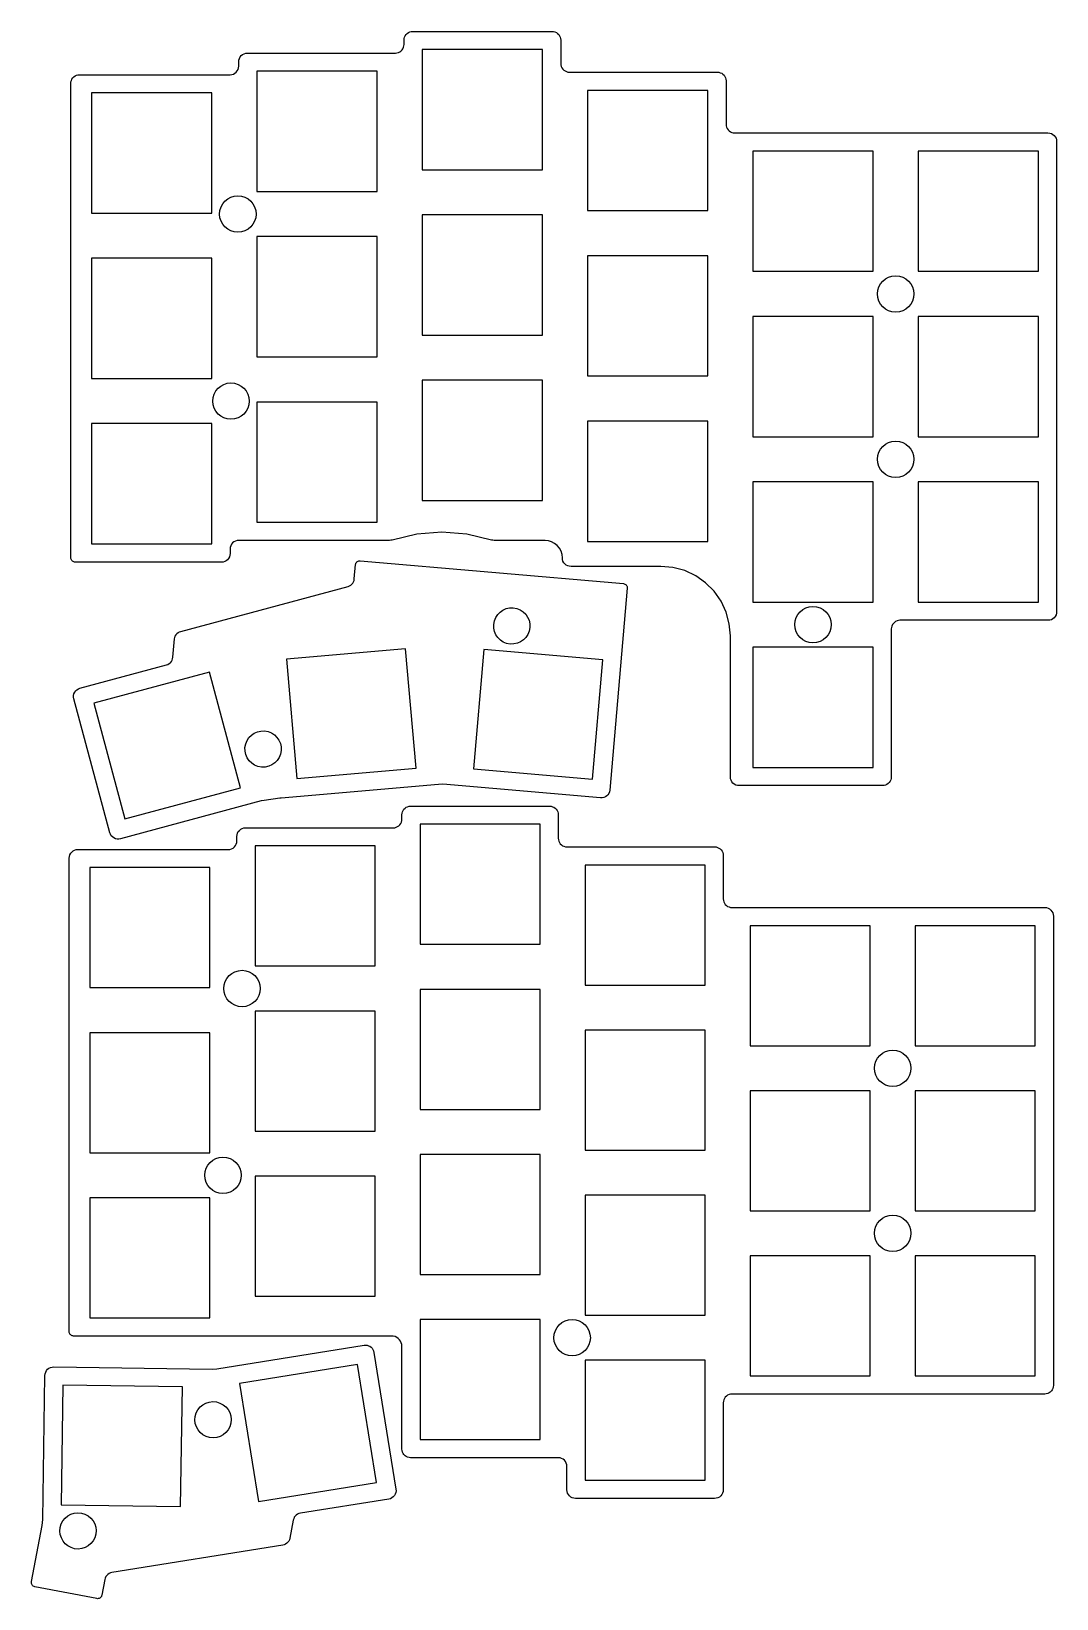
# Model space of a CAD drawing. Header units: inches. Extents: x 2 to 121, y 115 to 295.
import ezdxf

# ---------------------------------------------------------------- set-up
doc = ezdxf.new("R2010")
doc.units = ezdxf.units.IN
doc.header["$MEASUREMENT"] = 0

# ---------------------------------------------------------------- blocks, each defined once
blk = doc.blocks.new('block 2')
at = {"color": 7, "lineweight": 25, "true_color": 0xffffff}
for points in [[(44.24, 203.46), (44.42, 203.47), (44.58, 203.52), (44.74, 203.59), (44.88, 203.69), (45.01, 203.81), (45.11, 203.96), (45.18, 204.11), (45.23, 204.28), (45.24, 204.46)], [(45.24, 204.96), (45.26, 205.13), (45.3, 205.3), (45.38, 205.46), (45.48, 205.6), (45.6, 205.72), (45.74, 205.82), (45.9, 205.89), (46.07, 205.94), (46.24, 205.96)], [(45.24, 204.46), (45.24, 204.96)], [(46.24, 205.96), (62.29, 205.96)], [(62.29, 205.96), (62.46, 205.94), (62.63, 205.89), (62.79, 205.82), (62.93, 205.72), (63.06, 205.6), (63.16, 205.46), (63.23, 205.3), (63.28, 205.13), (63.29, 204.96)], [(63.29, 204.96), (63.29, 202.26)], [(26.19, 202.46), (26.21, 202.65), (26.27, 202.84), (26.36, 203.01), (26.49, 203.16), (26.64, 203.29), (26.81, 203.38), (27, 203.44), (27.19, 203.46)], [(27.19, 203.46), (44.24, 203.46)], [(6.84, 199.96), (6.86, 200.15), (6.92, 200.34), (7.01, 200.51), (7.14, 200.66), (7.29, 200.79), (7.46, 200.88), (7.65, 200.94), (7.84, 200.96)], [(7.84, 200.96), (25.19, 200.96)], [(25.19, 200.96), (25.39, 200.97), (25.58, 201.03), (25.75, 201.12), (25.9, 201.25), (26.02, 201.4), (26.12, 201.57), (26.17, 201.76), (26.19, 201.96)], [(26.19, 201.96), (26.19, 202.46)], [(63.29, 202.26), (63.31, 202.08), (63.35, 201.91), (63.42, 201.76), (63.52, 201.61), (63.65, 201.49), (63.79, 201.39), (63.95, 201.32), (64.12, 201.27), (64.29, 201.26)], [(64.29, 201.26), (81.34, 201.26)], [(81.34, 201.26), (81.51, 201.24), (81.68, 201.2), (81.84, 201.12), (81.98, 201.02), (82.1, 200.9), (82.2, 200.76), (82.28, 200.6), (82.32, 200.43), (82.34, 200.26)], [(6.84, 145.31), (6.84, 199.96)], [(82.34, 200.26), (82.34, 195.26)], [(82.34, 195.26), (82.35, 195.08), (82.4, 194.91), (82.47, 194.76), (82.57, 194.61), (82.7, 194.49), (82.84, 194.39), (83, 194.32), (83.17, 194.27), (83.34, 194.26)], [(83.34, 194.26), (119.44, 194.26)], [(119.44, 194.26), (119.63, 194.24), (119.82, 194.18), (119.99, 194.09), (120.14, 193.96), (120.27, 193.81), (120.36, 193.64), (120.42, 193.45), (120.44, 193.26)], [(120.44, 193.26), (120.44, 139.11)], [(7.34, 144.81), (7.26, 144.82), (7.17, 144.84), (7.09, 144.88), (7.02, 144.93), (6.96, 144.99), (6.91, 145.06), (6.87, 145.14), (6.85, 145.22), (6.84, 145.31)], [(44.04, 144.81), (7.34, 144.81)], [(45.24, 143.61), (45.22, 143.82), (45.17, 144.02), (45.08, 144.21), (44.96, 144.38), (44.81, 144.53), (44.64, 144.65), (44.45, 144.74), (44.25, 144.79), (44.04, 144.81)], [(45.24, 131.76), (45.24, 143.61)], [(83.34, 138.11), (83.17, 138.1), (83, 138.05), (82.84, 137.98), (82.7, 137.88), (82.57, 137.75), (82.47, 137.61), (82.4, 137.45), (82.35, 137.28), (82.34, 137.11)], [(119.44, 138.11), (83.34, 138.11)], [(120.44, 139.11), (120.42, 138.94), (120.37, 138.77), (120.3, 138.61), (120.2, 138.47), (120.08, 138.34), (119.94, 138.24), (119.78, 138.17), (119.61, 138.13), (119.44, 138.11)], [(82.34, 137.11), (82.34, 127.06)], [(46.24, 130.76), (46.07, 130.78), (45.9, 130.82), (45.74, 130.89), (45.6, 130.99), (45.48, 131.12), (45.38, 131.26), (45.3, 131.42), (45.26, 131.59), (45.24, 131.76)], [(63.29, 130.76), (46.24, 130.76)], [(64.29, 129.76), (64.27, 129.96), (64.21, 130.14), (64.12, 130.32), (64, 130.47), (63.85, 130.59), (63.67, 130.68), (63.49, 130.74), (63.29, 130.76)], [(64.29, 127.06), (64.29, 129.76)], [(65.29, 126.06), (65.09, 126.08), (64.91, 126.14), (64.73, 126.23), (64.58, 126.35), (64.46, 126.51), (64.37, 126.68), (64.31, 126.87), (64.29, 127.06)], [(82.34, 127.06), (82.32, 126.87), (82.26, 126.68), (82.17, 126.51), (82.05, 126.35), (81.89, 126.23), (81.72, 126.14), (81.53, 126.08), (81.34, 126.06)], [(81.34, 126.06), (65.29, 126.06)]]:
    blk.add_lwpolyline(points, dxfattribs=at)
blk = doc.blocks.new('block 3')
at = {"color": 7, "lineweight": 25, "true_color": 0xffffff}
blk.add_lwpolyline([(28.29, 149.41), (42.14, 149.41), (42.14, 163.26), (28.29, 163.26), (28.29, 149.41)], dxfattribs=at)
blk = doc.blocks.new('block 4')
at = {"color": 7, "lineweight": 25, "true_color": 0xffffff}
blk.add_lwpolyline([(85.44, 140.21), (99.29, 140.21), (99.29, 154.06), (85.44, 154.06), (85.44, 140.21)], dxfattribs=at)
blk = doc.blocks.new('block 5')
at = {"color": 7, "lineweight": 25, "true_color": 0xffffff}
blk.add_lwpolyline([(9.24, 185.01), (23.09, 185.01), (23.09, 198.86), (9.24, 198.86), (9.24, 185.01)], dxfattribs=at)
blk = doc.blocks.new('block 6')
at = {"color": 7, "lineweight": 25, "true_color": 0xffffff}
blk.add_lwpolyline([(66.39, 147.21), (80.24, 147.21), (80.24, 161.06), (66.39, 161.06), (66.39, 147.21)], dxfattribs=at)
blk = doc.blocks.new('block 7')
at = {"color": 7, "lineweight": 25, "true_color": 0xffffff}
blk.add_lwpolyline([(47.34, 151.91), (61.19, 151.91), (61.19, 165.76), (47.34, 165.76), (47.34, 151.91)], dxfattribs=at)
blk = doc.blocks.new('block 8')
at = {"color": 7, "lineweight": 25, "true_color": 0xffffff}
blk.add_lwpolyline([(85.44, 159.26), (99.29, 159.26), (99.29, 173.11), (85.44, 173.11), (85.44, 159.26)], dxfattribs=at)
blk = doc.blocks.new('block 9')
at = {"color": 7, "lineweight": 25, "true_color": 0xffffff}
blk.add_lwpolyline([(104.49, 159.26), (118.34, 159.26), (118.34, 173.11), (104.49, 173.11), (104.49, 159.26)], dxfattribs=at)
blk = doc.blocks.new('block 10')
at = {"color": 7, "lineweight": 25, "true_color": 0xffffff}
blk.add_lwpolyline([(66.39, 128.16), (80.24, 128.16), (80.24, 142.01), (66.39, 142.01), (66.39, 128.16)], dxfattribs=at)
blk = doc.blocks.new('block 11')
at = {"color": 7, "lineweight": 25, "true_color": 0xffffff}
blk.add_lwpolyline([(66.39, 185.31), (80.24, 185.31), (80.24, 199.16), (66.39, 199.16), (66.39, 185.31)], dxfattribs=at)
blk = doc.blocks.new('block 12')
at = {"color": 7, "lineweight": 25, "true_color": 0xffffff}
blk.add_lwpolyline([(28.29, 187.51), (42.14, 187.51), (42.14, 201.36), (28.29, 201.36), (28.29, 187.51)], dxfattribs=at)
blk = doc.blocks.new('block 13')
at = {"color": 7, "lineweight": 25, "true_color": 0xffffff}
blk.add_lwpolyline([(9.24, 165.96), (23.09, 165.96), (23.09, 179.81), (9.24, 179.81), (9.24, 165.96)], dxfattribs=at)
blk = doc.blocks.new('block 14')
at = {"color": 7, "lineweight": 25, "true_color": 0xffffff}
blk.add_lwpolyline([(47.34, 170.96), (61.19, 170.96), (61.19, 184.81), (47.34, 184.81), (47.34, 170.96)], dxfattribs=at)
blk = doc.blocks.new('block 15')
at = {"color": 7, "lineweight": 25, "true_color": 0xffffff}
blk.add_lwpolyline([(104.49, 178.31), (118.34, 178.31), (118.34, 192.16), (104.49, 192.16), (104.49, 178.31)], dxfattribs=at)
blk = doc.blocks.new('block 16')
at = {"color": 7, "lineweight": 25, "true_color": 0xffffff}
blk.add_lwpolyline([(47.34, 132.86), (61.19, 132.86), (61.19, 146.71), (47.34, 146.71), (47.34, 132.86)], dxfattribs=at)
blk = doc.blocks.new('block 17')
at = {"color": 7, "lineweight": 25, "true_color": 0xffffff}
blk.add_lwpolyline([(9.24, 146.91), (23.09, 146.91), (23.09, 160.76), (9.24, 160.76), (9.24, 146.91)], dxfattribs=at)
blk = doc.blocks.new('block 18')
at = {"color": 7, "lineweight": 25, "true_color": 0xffffff}
blk.add_lwpolyline([(104.49, 140.21), (118.34, 140.21), (118.34, 154.06), (104.49, 154.06), (104.49, 140.21)], dxfattribs=at)
blk = doc.blocks.new('block 19')
at = {"color": 7, "lineweight": 25, "true_color": 0xffffff}
blk.add_lwpolyline([(47.34, 190.01), (61.19, 190.01), (61.19, 203.86), (47.34, 203.86), (47.34, 190.01)], dxfattribs=at)
blk = doc.blocks.new('block 20')
at = {"color": 7, "lineweight": 25, "true_color": 0xffffff}
blk.add_lwpolyline([(85.44, 178.31), (99.29, 178.31), (99.29, 192.16), (85.44, 192.16), (85.44, 178.31)], dxfattribs=at)
blk = doc.blocks.new('block 21')
at = {"color": 7, "lineweight": 25, "true_color": 0xffffff}
blk.add_lwpolyline([(66.39, 166.26), (80.24, 166.26), (80.24, 180.11), (66.39, 180.11), (66.39, 166.26)], dxfattribs=at)
blk = doc.blocks.new('block 22')
at = {"color": 7, "lineweight": 25, "true_color": 0xffffff}
blk.add_lwpolyline([(28.29, 168.46), (42.14, 168.46), (42.14, 182.31), (28.29, 182.31), (28.29, 168.46)], dxfattribs=at)
blk = doc.blocks.new('block 23')
at = {"color": 7, "lineweight": 25, "true_color": 0xffffff}
blk.add_open_spline([(99.79, 175.71), (99.79, 174.55), (100.73, 173.61), (101.89, 173.61), (103.05, 173.61), (103.99, 174.55), (103.99, 175.71), (103.99, 176.87), (103.05, 177.81), (101.89, 177.81), (100.73, 177.81), (99.79, 176.87), (99.79, 175.71), (99.79, 175.71), (99.79, 175.71), (99.79, 175.71), (99.79, 175.71), (99.79, 175.71), (99.79, 175.71)], degree=3, knots=[0, 0, 0, 0, 1, 1, 1, 2, 2, 2, 3, 3, 3, 4, 4, 4, 5, 5, 5, 6, 6, 6, 6], dxfattribs=at)
blk = doc.blocks.new('block 24')
at = {"color": 7, "lineweight": 25, "true_color": 0xffffff}
blk.add_open_spline([(22.49, 163.36), (22.49, 162.2), (23.43, 161.26), (24.59, 161.26), (25.75, 161.26), (26.69, 162.2), (26.69, 163.36), (26.69, 164.52), (25.75, 165.46), (24.59, 165.46), (23.43, 165.46), (22.49, 164.52), (22.49, 163.36), (22.49, 163.36), (22.49, 163.36), (22.49, 163.36), (22.49, 163.36), (22.49, 163.36), (22.49, 163.36)], degree=3, knots=[0, 0, 0, 0, 1, 1, 1, 2, 2, 2, 3, 3, 3, 4, 4, 4, 5, 5, 5, 6, 6, 6, 6], dxfattribs=at)
blk = doc.blocks.new('block 25')
at = {"color": 7, "lineweight": 25, "true_color": 0xffffff}
blk.add_open_spline([(99.79, 156.66), (99.79, 155.5), (100.73, 154.56), (101.89, 154.56), (103.05, 154.56), (103.99, 155.5), (103.99, 156.66), (103.99, 157.82), (103.05, 158.76), (101.89, 158.76), (100.73, 158.76), (99.79, 157.82), (99.79, 156.66), (99.79, 156.66), (99.79, 156.66), (99.79, 156.66), (99.79, 156.66), (99.79, 156.66), (99.79, 156.66)], degree=3, knots=[0, 0, 0, 0, 1, 1, 1, 2, 2, 2, 3, 3, 3, 4, 4, 4, 5, 5, 5, 6, 6, 6, 6], dxfattribs=at)
blk = doc.blocks.new('block 26')
at = {"color": 7, "lineweight": 25, "true_color": 0xffffff}
blk.add_open_spline([(24.69, 184.91), (24.69, 183.75), (25.63, 182.81), (26.79, 182.81), (27.95, 182.81), (28.89, 183.75), (28.89, 184.91), (28.89, 186.07), (27.95, 187.01), (26.79, 187.01), (25.63, 187.01), (24.69, 186.07), (24.69, 184.91), (24.69, 184.91), (24.69, 184.91), (24.69, 184.91), (24.69, 184.91), (24.69, 184.91), (24.69, 184.91)], degree=3, knots=[0, 0, 0, 0, 1, 1, 1, 2, 2, 2, 3, 3, 3, 4, 4, 4, 5, 5, 5, 6, 6, 6, 6], dxfattribs=at)
blk = doc.blocks.new('block 27')
at = {"color": 7, "lineweight": 25, "true_color": 0xffffff}
blk.add_open_spline([(62.79, 144.61), (62.79, 143.45), (63.73, 142.51), (64.89, 142.51), (66.05, 142.51), (66.99, 143.45), (66.99, 144.61), (66.99, 145.77), (66.05, 146.71), (64.89, 146.71), (63.73, 146.71), (62.79, 145.77), (62.79, 144.61), (62.79, 144.61), (62.79, 144.61), (62.79, 144.61), (62.79, 144.61), (62.79, 144.61), (62.79, 144.61)], degree=3, knots=[0, 0, 0, 0, 1, 1, 1, 2, 2, 2, 3, 3, 3, 4, 4, 4, 5, 5, 5, 6, 6, 6, 6], dxfattribs=at)
blk = doc.blocks.new('block 28')
at = {"color": 7, "lineweight": 25, "true_color": 0xffffff}
blk.add_open_spline([(55.84, 226.93), (55.74, 225.78), (56.59, 224.76), (57.74, 224.66), (58.89, 224.56), (59.91, 225.42), (60.01, 226.57), (60.11, 227.72), (59.26, 228.74), (58.1, 228.84), (56.95, 228.94), (55.94, 228.08), (55.84, 226.93), (55.84, 226.93), (55.84, 226.93), (55.84, 226.93), (55.84, 226.93), (55.84, 226.93), (55.84, 226.93)], degree=3, knots=[0, 0, 0, 0, 1, 1, 1, 2, 2, 2, 3, 3, 3, 4, 4, 4, 5, 5, 5, 6, 6, 6, 6], dxfattribs=at)
blk = doc.blocks.new('block 29')
at = {"color": 7, "lineweight": 25, "true_color": 0xffffff}
blk.add_open_spline([(27.13, 212.73), (27.03, 211.57), (27.89, 210.56), (29.04, 210.46), (30.19, 210.36), (31.21, 211.21), (31.31, 212.36), (31.41, 213.52), (30.55, 214.53), (29.4, 214.63), (28.25, 214.73), (27.23, 213.88), (27.13, 212.73), (27.13, 212.73), (27.13, 212.73), (27.13, 212.73), (27.13, 212.73), (27.13, 212.73), (27.13, 212.73)], degree=3, knots=[0, 0, 0, 0, 1, 1, 1, 2, 2, 2, 3, 3, 3, 4, 4, 4, 5, 5, 5, 6, 6, 6, 6], dxfattribs=at)
blk = doc.blocks.new('block 30')
at = {"color": 7, "lineweight": 25, "true_color": 0xffffff}
blk.add_lwpolyline([(13.27, 204.49), (26.6, 208.07), (23.02, 221.41), (9.68, 217.83), (13.27, 204.49)], dxfattribs=at)
blk = doc.blocks.new('block 31')
at = {"color": 7, "lineweight": 25, "true_color": 0xffffff}
blk.add_lwpolyline([(33.13, 209.14), (46.88, 210.35), (45.67, 224.11), (31.91, 222.9), (33.13, 209.14)], dxfattribs=at)
blk = doc.blocks.new('block 32')
at = {"color": 7, "lineweight": 25, "true_color": 0xffffff}
blk.add_lwpolyline([(53.49, 210.27), (67.25, 209.08), (68.44, 222.84), (54.68, 224.03), (53.49, 210.27)], dxfattribs=at)
blk = doc.blocks.new('block 33')
at = {"color": 7, "lineweight": 25, "true_color": 0xffffff}
for points in [[(39.75, 232.18), (39.9, 233.82)], [(39.9, 233.82), (39.91, 233.91), (39.94, 233.99), (39.99, 234.06), (40.04, 234.13), (40.11, 234.19), (40.18, 234.23), (40.26, 234.26), (40.35, 234.27), (40.44, 234.27)], [(40.44, 234.27), (70.81, 231.64)], [(39.02, 231.31), (39.18, 231.37), (39.33, 231.45), (39.47, 231.57), (39.58, 231.7), (39.67, 231.85), (39.72, 232.01), (39.75, 232.18)], [(70.81, 231.64), (70.9, 231.62), (70.99, 231.58), (71.08, 231.53), (71.14, 231.46), (71.2, 231.38), (71.24, 231.29), (71.26, 231.2), (71.26, 231.1)], [(19.73, 226.12), (39.02, 231.31)], [(71.26, 231.1), (69.24, 207.8)], [(18.99, 225.25), (19.02, 225.42), (19.08, 225.58), (19.17, 225.73), (19.28, 225.86), (19.41, 225.98), (19.56, 226.06), (19.73, 226.12)], [(18.81, 223.13), (18.99, 225.25)], [(18.07, 222.25), (18.24, 222.31), (18.39, 222.4), (18.52, 222.51), (18.63, 222.64), (18.72, 222.79), (18.78, 222.96), (18.81, 223.13)], [(8.08, 219.57), (18.07, 222.25)], [(7.38, 218.34), (7.34, 218.54), (7.35, 218.73), (7.39, 218.92), (7.48, 219.1), (7.59, 219.26), (7.73, 219.39), (7.9, 219.5), (8.08, 219.57)], [(11.53, 202.89), (7.38, 218.34)], [(49.46, 208.47), (31.29, 206.88)], [(49.98, 208.48), (49.46, 208.47)], [(68.16, 206.9), (49.98, 208.48)], [(28.98, 206.55), (12.75, 202.19)], [(29.36, 206.62), (28.98, 206.55)], [(31.16, 206.86), (29.36, 206.62)], [(31.29, 206.88), (31.16, 206.86)], [(69.24, 207.8), (69.2, 207.61), (69.13, 207.43), (69.02, 207.27), (68.89, 207.13), (68.73, 207.02), (68.55, 206.94), (68.35, 206.9), (68.16, 206.9)], [(12.75, 202.19), (12.56, 202.15), (12.36, 202.16), (12.17, 202.2), (11.99, 202.28), (11.83, 202.4), (11.7, 202.54), (11.6, 202.71), (11.53, 202.89)]]:
    blk.add_lwpolyline(points, dxfattribs=at)
blk = doc.blocks.new('block 34')
at = {"color": 7, "lineweight": 25, "true_color": 0xffffff}
blk.add_open_spline([(90.59, 226.9), (90.59, 225.74), (91.53, 224.79), (92.69, 224.79), (93.85, 224.79), (94.8, 225.74), (94.8, 226.9), (94.8, 228.06), (93.85, 229), (92.69, 229), (91.53, 229), (90.59, 228.06), (90.59, 226.9), (90.59, 226.9), (90.59, 226.9), (90.59, 226.9), (90.59, 226.9), (90.59, 226.9), (90.59, 226.9)], degree=3, knots=[0, 0, 0, 0, 1, 1, 1, 2, 2, 2, 3, 3, 3, 4, 4, 4, 5, 5, 5, 6, 6, 6, 6], dxfattribs=at)
blk = doc.blocks.new('block 35')
at = {"color": 7, "lineweight": 25, "true_color": 0xffffff}
for points in [[(45.49, 294.36), (45.51, 294.53), (45.55, 294.7), (45.62, 294.86), (45.72, 295), (45.85, 295.13), (45.99, 295.23), (46.15, 295.3), (46.32, 295.35), (46.49, 295.36)], [(46.49, 295.36), (62.57, 295.36)], [(62.57, 295.36), (62.74, 295.35), (62.91, 295.3), (63.07, 295.23), (63.21, 295.13), (63.34, 295), (63.44, 294.86), (63.51, 294.7), (63.55, 294.53), (63.57, 294.36)], [(44.49, 292.86), (44.66, 292.87), (44.83, 292.92), (44.99, 292.99), (45.13, 293.09), (45.26, 293.22), (45.36, 293.36), (45.43, 293.52), (45.47, 293.69), (45.49, 293.86)], [(45.49, 293.86), (45.49, 294.36)], [(63.57, 294.36), (63.57, 291.66)], [(25.41, 290.35), (25.6, 290.37), (25.79, 290.43), (25.96, 290.52), (26.12, 290.65), (26.24, 290.8), (26.33, 290.97), (26.39, 291.16), (26.41, 291.36)], [(26.41, 291.86), (26.43, 292.05), (26.48, 292.24), (26.58, 292.41), (26.7, 292.56), (26.85, 292.69), (27.03, 292.78), (27.21, 292.84), (27.41, 292.86)], [(26.41, 291.36), (26.41, 291.86)], [(27.41, 292.86), (44.49, 292.86)], [(63.57, 291.66), (63.59, 291.48), (63.63, 291.31), (63.7, 291.15), (63.8, 291.01), (63.93, 290.89), (64.07, 290.79), (64.23, 290.71), (64.4, 290.67), (64.57, 290.65)], [(7.03, 289.35), (7.04, 289.53), (7.09, 289.69), (7.16, 289.85), (7.26, 290), (7.38, 290.12), (7.53, 290.22), (7.69, 290.29), (7.85, 290.34), (8.03, 290.35)], [(8.03, 290.35), (8.33, 290.35), (25.41, 290.35)], [(64.57, 290.65), (81.65, 290.65)], [(81.65, 290.65), (81.82, 290.64), (81.99, 290.59), (82.15, 290.52), (82.29, 290.42), (82.42, 290.3), (82.52, 290.15), (82.59, 289.99), (82.64, 289.83), (82.65, 289.65)], [(82.65, 289.65), (82.65, 284.64)], [(7.03, 234.61), (7.03, 235.67), (7.03, 289.35)], [(82.65, 284.64), (82.67, 284.47), (82.71, 284.3), (82.79, 284.14), (82.89, 284), (83.01, 283.88), (83.15, 283.78), (83.31, 283.7), (83.48, 283.66), (83.65, 283.64)], [(83.65, 283.64), (100.55, 283.64), (100.55, 283.64), (119.81, 283.64)], [(119.81, 283.64), (120.01, 283.62), (120.2, 283.57), (120.37, 283.47), (120.52, 283.35), (120.65, 283.2), (120.74, 283.02), (120.8, 282.84), (120.81, 282.64)], [(120.81, 282.64), (120.81, 228.4)], [(55.57, 236.66), (52.74, 237.34), (49.85, 237.57), (46.95, 237.34), (44.13, 236.66)], [(26.41, 236.61), (26.21, 236.59), (26.03, 236.54), (25.85, 236.45), (25.7, 236.32), (25.58, 236.17), (25.48, 236), (25.43, 235.81), (25.41, 235.61)], [(25.41, 235.61), (25.41, 235.09)], [(43.82, 236.61), (26.41, 236.61)], [(44.13, 236.66), (43.98, 236.63), (43.82, 236.61)], [(55.88, 236.61), (55.72, 236.63), (55.57, 236.66)], [(61.76, 236.61), (55.88, 236.61)], [(63.76, 234.61), (63.72, 235), (63.61, 235.38), (63.42, 235.72), (63.17, 236.03), (62.87, 236.28), (62.52, 236.46), (62.15, 236.58), (61.76, 236.61)], [(7.53, 234.11), (7.44, 234.12), (7.36, 234.14), (7.28, 234.18), (7.21, 234.23), (7.14, 234.29), (7.09, 234.36), (7.06, 234.44), (7.03, 234.52), (7.03, 234.61)], [(24.62, 234.11), (7.53, 234.11)], [(25.41, 235.09), (25.39, 234.9), (25.33, 234.71), (25.24, 234.54), (25.12, 234.39), (24.97, 234.26), (24.81, 234.17), (24.62, 234.11)], [(64.76, 233.61), (64.56, 233.63), (64.38, 233.69), (64.2, 233.78), (64.05, 233.9), (63.93, 234.05), (63.83, 234.23), (63.78, 234.42), (63.76, 234.61)], [(75.14, 233.61), (64.76, 233.61)], [(83.15, 225.6), (83.03, 226.99), (82.67, 228.34), (82.08, 229.6), (81.28, 230.75), (80.29, 231.73), (79.15, 232.54), (77.88, 233.13), (76.53, 233.49), (75.14, 233.61)], [(120.81, 228.4), (120.8, 228.21), (120.74, 228.02), (120.65, 227.84), (120.52, 227.69), (120.37, 227.57), (120.2, 227.47), (120.01, 227.42), (119.81, 227.4)], [(102.73, 227.4), (102.56, 227.38), (102.39, 227.34), (102.23, 227.26), (102.09, 227.16), (101.97, 227.04), (101.87, 226.9), (101.79, 226.74), (101.75, 226.57), (101.73, 226.4)], [(101.73, 226.4), (101.73, 209.32)], [(119.81, 227.4), (102.73, 227.4)], [(83.15, 209.32), (83.15, 225.6)], [(84.15, 208.32), (83.96, 208.34), (83.77, 208.39), (83.6, 208.49), (83.45, 208.61), (83.32, 208.76), (83.23, 208.94), (83.17, 209.12), (83.15, 209.32)], [(100.73, 208.32), (84.15, 208.32)], [(101.73, 209.32), (101.72, 209.15), (101.67, 208.98), (101.6, 208.82), (101.5, 208.68), (101.38, 208.55), (101.23, 208.45), (101.07, 208.38), (100.91, 208.33), (100.73, 208.32)]]:
    blk.add_lwpolyline(points, dxfattribs=at)
blk = doc.blocks.new('block 36')
at = {"color": 7, "lineweight": 25, "true_color": 0xffffff}
blk.add_lwpolyline([(66.68, 236.51), (80.55, 236.51), (80.55, 250.39), (66.68, 250.39), (66.68, 236.51)], dxfattribs=at)
blk = doc.blocks.new('block 37')
at = {"color": 7, "lineweight": 25, "true_color": 0xffffff}
blk.add_lwpolyline([(85.76, 267.67), (99.63, 267.67), (99.63, 281.54), (85.76, 281.54), (85.76, 267.67)], dxfattribs=at)
blk = doc.blocks.new('block 38')
at = {"color": 7, "lineweight": 25, "true_color": 0xffffff}
blk.add_lwpolyline([(66.68, 255.6), (80.55, 255.6), (80.55, 269.47), (66.68, 269.47), (66.68, 255.6)], dxfattribs=at)
blk = doc.blocks.new('block 39')
at = {"color": 7, "lineweight": 25, "true_color": 0xffffff}
blk.add_lwpolyline([(47.59, 279.39), (61.47, 279.39), (61.47, 293.26), (47.59, 293.26), (47.59, 279.39)], dxfattribs=at)
blk = doc.blocks.new('block 40')
at = {"color": 7, "lineweight": 25, "true_color": 0xffffff}
blk.add_lwpolyline([(47.59, 241.22), (61.47, 241.22), (61.47, 255.1), (47.59, 255.1), (47.59, 241.22)], dxfattribs=at)
blk = doc.blocks.new('block 41')
at = {"color": 7, "lineweight": 25, "true_color": 0xffffff}
blk.add_lwpolyline([(28.51, 257.8), (42.39, 257.8), (42.39, 271.67), (28.51, 271.67), (28.51, 257.8)], dxfattribs=at)
blk = doc.blocks.new('block 42')
at = {"color": 7, "lineweight": 25, "true_color": 0xffffff}
blk.add_lwpolyline([(9.43, 274.38), (23.3, 274.38), (23.3, 288.25), (9.43, 288.25), (9.43, 274.38)], dxfattribs=at)
blk = doc.blocks.new('block 43')
at = {"color": 7, "lineweight": 25, "true_color": 0xffffff}
blk.add_lwpolyline([(9.43, 236.21), (23.3, 236.21), (23.3, 250.09), (9.43, 250.09), (9.43, 236.21)], dxfattribs=at)
blk = doc.blocks.new('block 44')
at = {"color": 7, "lineweight": 25, "true_color": 0xffffff}
blk.add_lwpolyline([(9.43, 255.3), (23.3, 255.3), (23.3, 269.17), (9.43, 269.17), (9.43, 255.3)], dxfattribs=at)
blk = doc.blocks.new('block 45')
at = {"color": 7, "lineweight": 25, "true_color": 0xffffff}
blk.add_lwpolyline([(28.51, 276.88), (42.39, 276.88), (42.39, 290.75), (28.51, 290.75), (28.51, 276.88)], dxfattribs=at)
blk = doc.blocks.new('block 46')
at = {"color": 7, "lineweight": 25, "true_color": 0xffffff}
blk.add_lwpolyline([(28.51, 238.72), (42.39, 238.72), (42.39, 252.59), (28.51, 252.59), (28.51, 238.72)], dxfattribs=at)
blk = doc.blocks.new('block 47')
at = {"color": 7, "lineweight": 25, "true_color": 0xffffff}
blk.add_lwpolyline([(47.59, 260.3), (61.47, 260.3), (61.47, 274.18), (47.59, 274.18), (47.59, 260.3)], dxfattribs=at)
blk = doc.blocks.new('block 48')
at = {"color": 7, "lineweight": 25, "true_color": 0xffffff}
blk.add_lwpolyline([(66.68, 274.68), (80.55, 274.68), (80.55, 288.55), (66.68, 288.55), (66.68, 274.68)], dxfattribs=at)
blk = doc.blocks.new('block 49')
at = {"color": 7, "lineweight": 25, "true_color": 0xffffff}
blk.add_lwpolyline([(85.76, 210.42), (99.63, 210.42), (99.63, 224.29), (85.76, 224.29), (85.76, 210.42)], dxfattribs=at)
blk = doc.blocks.new('block 50')
at = {"color": 7, "lineweight": 25, "true_color": 0xffffff}
blk.add_lwpolyline([(118.71, 243.38), (104.84, 243.38), (104.84, 229.5), (118.71, 229.5), (118.71, 243.38)], dxfattribs=at)
blk = doc.blocks.new('block 51')
at = {"color": 7, "lineweight": 25, "true_color": 0xffffff}
blk.add_lwpolyline([(118.71, 281.54), (104.84, 281.54), (104.84, 267.67), (118.71, 267.67), (118.71, 281.54)], dxfattribs=at)
blk = doc.blocks.new('block 52')
at = {"color": 7, "lineweight": 25, "true_color": 0xffffff}
blk.add_lwpolyline([(118.71, 262.46), (104.84, 262.46), (104.84, 248.58), (118.71, 248.58), (118.71, 262.46)], dxfattribs=at)
blk = doc.blocks.new('block 53')
at = {"color": 7, "lineweight": 25, "true_color": 0xffffff}
blk.add_lwpolyline([(85.76, 248.58), (99.63, 248.58), (99.63, 262.46), (85.76, 262.46), (85.76, 248.58)], dxfattribs=at)
blk = doc.blocks.new('block 54')
at = {"color": 7, "lineweight": 25, "true_color": 0xffffff}
blk.add_lwpolyline([(85.76, 229.5), (99.63, 229.5), (99.63, 243.38), (85.76, 243.38), (85.76, 229.5)], dxfattribs=at)
blk = doc.blocks.new('block 55')
at = {"color": 7, "lineweight": 25, "true_color": 0xffffff}
blk.add_open_spline([(100.13, 265.06), (100.13, 263.9), (101.07, 262.96), (102.23, 262.96), (103.4, 262.96), (104.34, 263.9), (104.34, 265.06), (104.34, 266.22), (103.4, 267.16), (102.23, 267.16), (101.07, 267.16), (100.13, 266.22), (100.13, 265.06), (100.13, 265.06), (100.13, 265.06), (100.13, 265.06), (100.13, 265.06), (100.13, 265.06), (100.13, 265.06)], degree=3, knots=[0, 0, 0, 0, 1, 1, 1, 2, 2, 2, 3, 3, 3, 4, 4, 4, 5, 5, 5, 6, 6, 6, 6], dxfattribs=at)
blk = doc.blocks.new('block 56')
at = {"color": 7, "lineweight": 25, "true_color": 0xffffff}
blk.add_open_spline([(23.4, 252.69), (23.4, 251.53), (24.35, 250.59), (25.51, 250.59), (26.67, 250.59), (27.61, 251.53), (27.61, 252.69), (27.61, 253.85), (26.67, 254.79), (25.51, 254.79), (24.35, 254.79), (23.4, 253.85), (23.4, 252.69), (23.4, 252.69), (23.4, 252.69), (23.4, 252.69), (23.4, 252.69), (23.4, 252.69), (23.4, 252.69)], degree=3, knots=[0, 0, 0, 0, 1, 1, 1, 2, 2, 2, 3, 3, 3, 4, 4, 4, 5, 5, 5, 6, 6, 6, 6], dxfattribs=at)
blk = doc.blocks.new('block 57')
at = {"color": 7, "lineweight": 25, "true_color": 0xffffff}
blk.add_open_spline([(100.13, 245.98), (100.13, 244.82), (101.07, 243.88), (102.23, 243.88), (103.4, 243.88), (104.34, 244.82), (104.34, 245.98), (104.34, 247.14), (103.4, 248.08), (102.23, 248.08), (101.07, 248.08), (100.13, 247.14), (100.13, 245.98), (100.13, 245.98), (100.13, 245.98), (100.13, 245.98), (100.13, 245.98), (100.13, 245.98), (100.13, 245.98)], degree=3, knots=[0, 0, 0, 0, 1, 1, 1, 2, 2, 2, 3, 3, 3, 4, 4, 4, 5, 5, 5, 6, 6, 6, 6], dxfattribs=at)
blk = doc.blocks.new('block 58')
at = {"color": 7, "lineweight": 25, "true_color": 0xffffff}
blk.add_open_spline([(24.2, 274.28), (24.2, 273.12), (25.15, 272.17), (26.31, 272.17), (27.47, 272.17), (28.41, 273.12), (28.41, 274.28), (28.41, 275.44), (27.47, 276.38), (26.31, 276.38), (25.15, 276.38), (24.2, 275.44), (24.2, 274.28), (24.2, 274.28), (24.2, 274.28), (24.2, 274.28), (24.2, 274.28), (24.2, 274.28), (24.2, 274.28)], degree=3, knots=[0, 0, 0, 0, 1, 1, 1, 2, 2, 2, 3, 3, 3, 4, 4, 4, 5, 5, 5, 6, 6, 6, 6], dxfattribs=at)
blk = doc.blocks.new('block 59')
at = {"color": 7, "lineweight": 25, "true_color": 0xffffff}
for points in [[(23.88, 141.02), (40.87, 143.75)], [(40.87, 143.75), (41.05, 143.76), (41.22, 143.74), (41.39, 143.69), (41.54, 143.62), (41.68, 143.51), (41.8, 143.39), (41.9, 143.25), (41.97, 143.09), (42.01, 142.92)], [(42.01, 142.92), (44.55, 127.14)], [(4.04, 140.27), (4.07, 140.46), (4.13, 140.65), (4.22, 140.82), (4.35, 140.97), (4.5, 141.09), (4.67, 141.18), (4.86, 141.23), (5.06, 141.25)], [(5.06, 141.25), (23.36, 140.98)], [(3.79, 123.63), (4.04, 140.27)], [(23.36, 140.98), (23.88, 141.02)], [(44.55, 127.14), (44.56, 126.94), (44.53, 126.75), (44.47, 126.56), (44.37, 126.4), (44.24, 126.25), (44.09, 126.13), (43.91, 126.04), (43.72, 126)], [(43.72, 126), (33.52, 124.36)], [(3.72, 122.94), (3.79, 123.63)], [(32.7, 123.56), (32.3, 121.47)], [(33.52, 124.36), (33.35, 124.32), (33.19, 124.24), (33.05, 124.15), (32.93, 124.03), (32.82, 123.89), (32.75, 123.73), (32.7, 123.56)], [(2.48, 116.47), (3.72, 122.94)], [(32.3, 121.47), (32.25, 121.3), (32.18, 121.15), (32.07, 121.01), (31.95, 120.89), (31.81, 120.79), (31.65, 120.72), (31.48, 120.68)], [(31.48, 120.68), (11.77, 117.51)], [(2.87, 115.88), (2.78, 115.91), (2.69, 115.96), (2.62, 116.02), (2.56, 116.09), (2.51, 116.18), (2.48, 116.27), (2.47, 116.37), (2.48, 116.47)], [(10.03, 114.51), (2.87, 115.88)], [(10.95, 116.71), (10.61, 114.91)], [(11.77, 117.51), (11.61, 117.47), (11.45, 117.4), (11.3, 117.3), (11.18, 117.18), (11.08, 117.04), (11, 116.88), (10.95, 116.71)], [(10.61, 114.91), (10.58, 114.82), (10.55, 114.75), (10.5, 114.67), (10.43, 114.61), (10.36, 114.57), (10.28, 114.53), (10.2, 114.51), (10.11, 114.5), (10.03, 114.51)]]:
    blk.add_lwpolyline(points, dxfattribs=at)
blk = doc.blocks.new('block 60')
at = {"color": 7, "lineweight": 25, "true_color": 0xffffff}
blk.add_open_spline([(9.91, 121.93), (10.13, 123.07), (9.39, 124.16), (8.25, 124.38), (7.12, 124.6), (6.02, 123.86), (5.8, 122.72), (5.59, 121.59), (6.33, 120.49), (7.46, 120.27), (8.6, 120.05), (9.69, 120.8), (9.91, 121.93), (9.91, 121.93), (9.91, 121.93), (9.91, 121.93), (9.91, 121.93), (9.91, 121.93), (9.91, 121.93)], degree=3, knots=[0, 0, 0, 0, 1, 1, 1, 2, 2, 2, 3, 3, 3, 4, 4, 4, 5, 5, 5, 6, 6, 6, 6], dxfattribs=at)
blk = doc.blocks.new('block 61')
at = {"color": 7, "lineweight": 25, "true_color": 0xffffff}
blk.add_open_spline([(25.5, 134.75), (25.71, 135.89), (24.97, 136.98), (23.84, 137.2), (22.7, 137.42), (21.61, 136.67), (21.39, 135.54), (21.17, 134.41), (21.91, 133.31), (23.05, 133.09), (24.18, 132.87), (25.28, 133.62), (25.5, 134.75), (25.5, 134.75), (25.5, 134.75), (25.5, 134.75), (25.5, 134.75), (25.5, 134.75), (25.5, 134.75)], degree=3, knots=[0, 0, 0, 0, 1, 1, 1, 2, 2, 2, 3, 3, 3, 4, 4, 4, 5, 5, 5, 6, 6, 6, 6], dxfattribs=at)
blk = doc.blocks.new('block 62')
at = {"color": 7, "lineweight": 25, "true_color": 0xffffff}
blk.add_lwpolyline([(28.69, 125.7), (42.31, 127.89), (40.12, 141.51), (26.5, 139.32), (28.69, 125.7)], dxfattribs=at)
blk = doc.blocks.new('block 63')
at = {"color": 7, "lineweight": 25, "true_color": 0xffffff}
blk.add_lwpolyline([(5.91, 125.34), (19.7, 125.14), (19.91, 138.93), (6.12, 139.14), (5.91, 125.34)], dxfattribs=at)

msp = doc.modelspace()

# ---------------------------------------------------------------- block references
for name in ['block 35', 'block 39', 'block 45', 'block 42', 'block 48', 'block 37', 'block 51', 'block 58', 'block 47', 'block 41', 'block 44', 'block 38', 'block 55', 'block 53', 'block 52', 'block 40', 'block 56', 'block 46', 'block 43', 'block 36', 'block 57', 'block 54', 'block 50', 'block 33', 'block 28', 'block 34', 'block 49', 'block 31', 'block 32', 'block 30', 'block 29', 'block 2', 'block 19', 'block 12', 'block 11', 'block 5', 'block 20', 'block 15', 'block 26', 'block 14', 'block 22', 'block 13', 'block 21', 'block 23', 'block 8', 'block 9', 'block 24', 'block 7', 'block 3', 'block 6', 'block 17', 'block 25', 'block 4', 'block 18', 'block 16', 'block 27', 'block 59', 'block 62', 'block 10', 'block 63', 'block 61', 'block 60']:
    msp.add_blockref(name, (0, 0))

doc.saveas('drawing.dxf')
